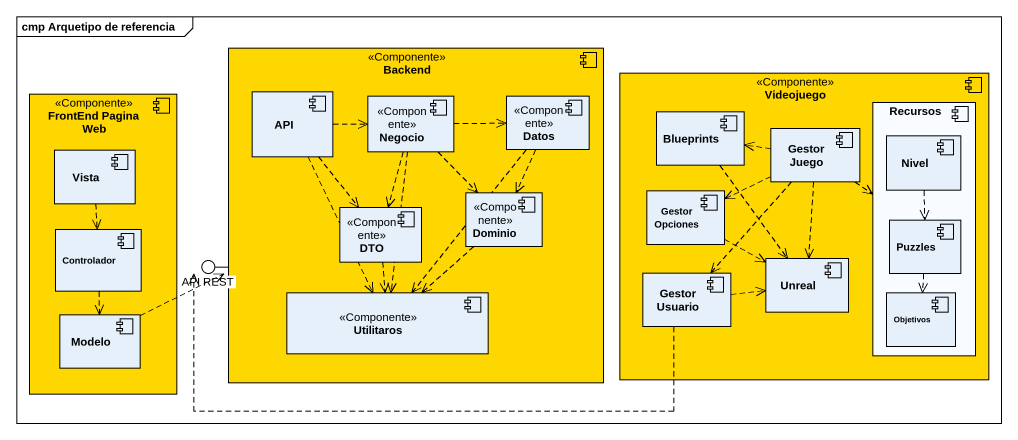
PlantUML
@startuml
mainframe cmp Arquetipo de referencia
component Backend <<Componente>> #FFD700 {
  component API
  component Negocio <<Componente>>
  component Datos <<Componente>>
  component DTO <<Componente>>
  component Dominio <<Componente>>
  component Utilitaros <<Componente>>
}
component "FrontEnd Pagina Web" as FrontEnd_Pagina_Web <<Componente>> #FFD700 {
  component Vista
  component Controlador
  component Modelo
}
component Videojuego <<Componente>> #FFD700 {
  component Blueprints
  component Recursos {
    component Nivel
    component Puzzles
    component Objetivos
  }
  component "Gestor Juego" as Gestor_Juego
  component "Gestor Opciones" as Gestor_Opciones
  component "Gestor Usuario" as Gestor_Usuario
  component Unreal
}
() "API REST" as API_REST
Backend -left- API_REST
API .right.> Negocio
API ..> DTO
API ..> Utilitaros
Negocio .right.> Datos
Negocio ..> DTO
Negocio ..> Dominio
Negocio ..> Utilitaros
Datos ..> Dominio
Datos ..> Utilitaros
Blueprints ..> Unreal
Vista ..> Controlador
Gestor_Juego .left.> Blueprints
Gestor_Juego ..> Recursos
Gestor_Juego .left.> Gestor_Opciones
Gestor_Juego ..> Gestor_Usuario
Gestor_Juego ..> Unreal
Nivel ..> Puzzles
DTO ..> Utilitaros
Dominio ..> Utilitaros
Gestor_Opciones .right.> Unreal
Controlador ..> Modelo
Puzzles ..> Objetivos
Gestor_Usuario .left.> API_REST
Gestor_Usuario .right.> Unreal
Modelo .up.> API_REST
@enduml
